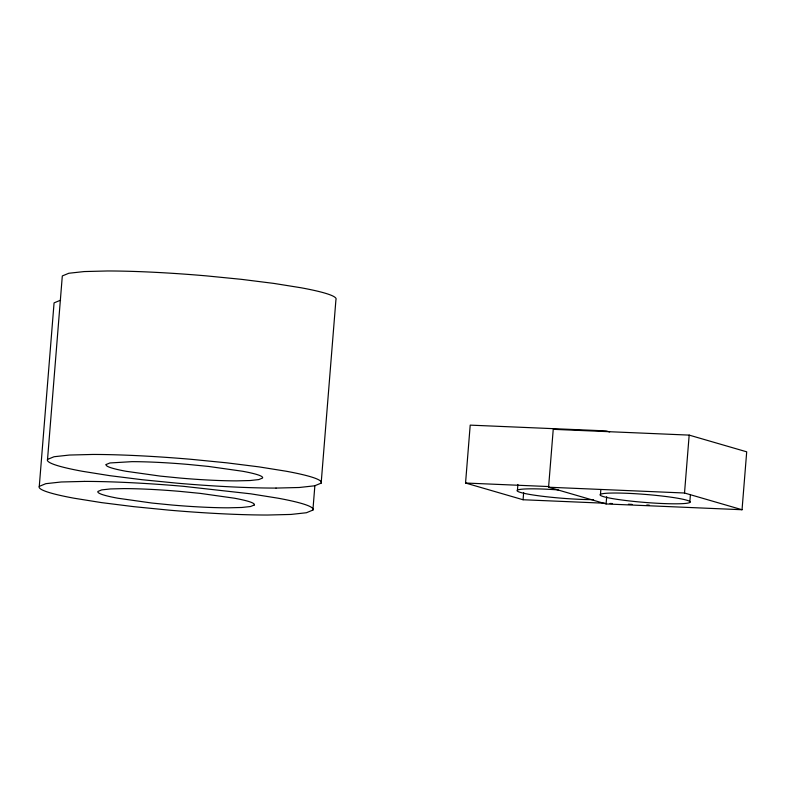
<?xml version="1.0" encoding="UTF-8"?>
<svg xmlns="http://www.w3.org/2000/svg" width="786" height="786" viewBox="0 0 786 786"><rect width="100%" height="100%" fill="white"/><g stroke="black" fill="none" stroke-linecap="round" stroke-linejoin="round"><path stroke-width="1.18" d="M314.872 485.601L312.907 510.065L306.393 512.747L290.997 514.437L267.771 515.027A132.972 11.819 4.6 0 1 168.931 510.134L133.767 506.656L101.492 502.608L74.297 498.255A145.145 12.9 4.6 0 1 39.28 486.357L54.067 302.875L60.581 300.193M276.024 488.077A132.972 11.819 4.6 0 1 177.184 483.184L142.02 479.706L109.735 475.658L82.55 471.315A145.145 12.9 4.6 0 1 47.533 459.407L62.31 275.935L68.834 273.253L84.23 271.563L107.456 270.974A132.972 11.819 4.6 0 1 206.286 275.866L241.449 279.344L273.725 283.392L300.92 287.745A145.145 12.9 4.6 0 1 335.936 299.643L321.16 483.125L314.636 485.807L299.24 487.497L276.014 488.077M605.132 503.237L523.073 499.749L465.548 483.026L470.205 425.128L606.153 430.905L609.671 431.927M517.443 490.169L517.895 484.461M523.073 499.749L523.653 492.508M548.579 487.222L553.236 429.323L689.175 435.11L746.7 451.822L742.043 509.731L606.094 503.944L548.579 487.222L684.518 493.009L742.043 509.731M600.465 494.365L600.828 489.806M606.094 503.944L606.684 496.713M684.518 493.009L689.175 435.11M689.784 502.48A45.146 4.009 4.6 0 0 627.552 493.313A45.146 4.009 4.6 0 0 618.042 499.474A45.146 4.009 4.6 0 0 689.784 502.48L690.432 494.492M47.553 459.407L54.067 456.735L69.463 455.045L92.689 454.455A132.972 11.819 4.6 0 1 191.519 459.348L226.692 462.826L258.967 466.874L286.163 471.227A145.145 12.9 4.6 0 1 321.169 483.125M39.3 486.357L45.814 483.675L61.21 481.985L84.436 481.405M106.179 464.497L109.902 462.964L131.969 461.657A75.987 6.75 4.6 0 1 188.453 464.457L208.545 466.442L242.53 471.246A82.943 7.369 4.6 0 1 262.534 478.045L258.8 479.578L250.007 480.541L236.733 480.875A75.987 6.75 4.6 0 1 180.259 478.075L160.157 476.09L126.173 471.295A82.943 7.369 4.6 0 1 106.169 464.497M254.281 504.985L250.557 506.518L241.754 507.481L228.48 507.815A75.987 6.75 4.6 0 1 172.006 505.025L151.914 503.04L117.929 498.236A82.943 7.369 4.6 0 1 97.926 491.437L101.659 489.904L110.453 488.941L123.726 488.607A75.987 6.75 4.6 0 1 180.2 491.407L200.292 493.392L234.277 498.186A82.943 7.369 4.6 0 1 254.291 504.985M465.548 483.026L548.834 486.563M610.024 503.443L612.481 503.551M628.397 504.229L632.072 504.386M646.77 505.005L649.216 505.113M312.926 510.075A145.145 12.9 4.6 0 0 277.9 498.167L250.714 493.824L183.276 486.298A132.972 11.819 4.6 0 0 84.426 481.405M593.587 499.611A45.146 4.009 4.6 0 1 521.226 492.645A45.146 4.009 4.6 0 1 558.178 489.904"/></g></svg>
